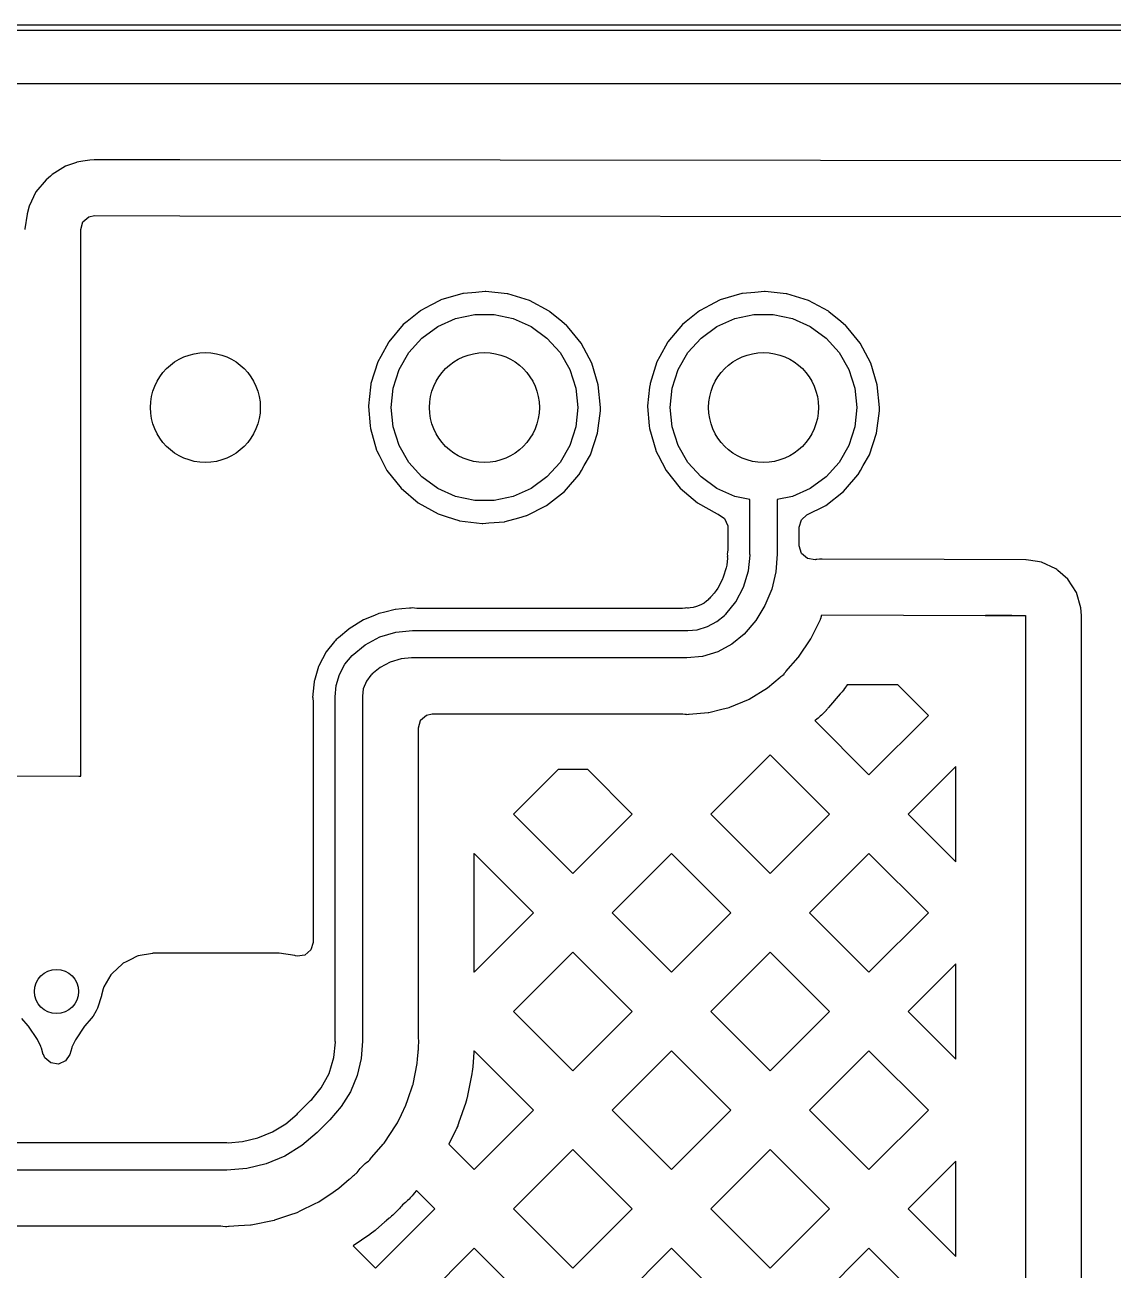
# Model space of a CAD drawing. Extents: x 54.1 to 108.3, y -71.1 to -40.8.
# Drawn here: x 76.29 to 86.2, y -52.18 to -40.84 of the extents above; entities that cross this region are included whole.
import ezdxf

# ---------------------------------------------------------------- set-up
doc = ezdxf.new("R2010")
doc.units = 0
doc.layers.add('BLACK', color=7, linetype='CONTINUOUS')

msp = doc.modelspace()

# ---------------------------------------------------------------- linework, layer by layer
at = {"layer": 'BLACK', "linetype": 'CONTINUOUS'}
for p, q in [((54.09, -40.845), (108.29, -40.845)), ((108.265, -40.895), (54.115, -40.895)), ((58.2509, -41.378), (104.537, -41.378)), ((76.6626, -42.1294), (76.541, -42.2076)), ((76.6701, -42.1269), (76.6626, -42.1294)), ((76.7627, -42.0961), (76.6701, -42.1269)), ((76.6701, -42.1269), (76.6701, -42.1269)), ((76.7659, -42.0951), (76.7627, -42.0961)), ((76.7627, -42.0961), (76.7627, -42.0961)), ((76.8184, -42.0837), (76.7659, -42.0951)), ((76.8839, -42.0767), (76.8184, -42.0837)), ((76.9232, -42.0725), (76.8839, -42.0767)), ((76.9266, -42.0721), (76.9232, -42.0725)), ((76.9232, -42.0725), (76.9232, -42.0725)), ((76.93, -42.0721), (76.9266, -42.0721)), ((77.7027, -42.0729), (76.93, -42.0721)), ((76.93, -42.0721), (76.93, -42.0721)), ((87.2746, -42.0819), (77.7027, -42.0729)), ((76.4873, -42.2541), (76.3926, -42.3634)), ((76.5251, -42.2213), (76.4873, -42.2541)), ((76.5376, -42.2105), (76.5251, -42.2213)), ((76.541, -42.2076), (76.5376, -42.2105)), ((76.5376, -42.2105), (76.5376, -42.2105)), ((76.3926, -42.3634), (76.3326, -42.4949)), ((76.3119, -42.5675), (76.2926, -42.7017)), ((76.3126, -42.563), (76.3119, -42.5674)), ((76.3119, -42.5674), (76.3119, -42.5675)), ((76.3326, -42.4949), (76.3126, -42.563)), ((76.82, -42.638), (76.8737, -42.5915)), ((76.8737, -42.5915), (76.9261, -42.5801)), ((76.9261, -42.5801), (77.7022, -42.5809)), ((77.7022, -42.5809), (87.2741, -42.5899)), ((76.2926, -42.7017), (76.292, -42.7061)), ((76.2926, -42.7017), (76.2926, -42.7017)), ((76.8, -42.7061), (76.82, -42.638)), ((76.8, -47.68), (76.8, -42.7061)), ((80.3953, -43.2786), (80.2831, -43.2889)), ((80.4821, -43.2707), (80.3953, -43.2786)), ((80.4882, -43.2714), (80.4821, -43.2707)), ((80.6809, -43.2916), (80.4882, -43.2714)), ((80.4882, -43.2714), (80.4882, -43.2714)), ((82.9353, -43.2786), (82.8231, -43.2889)), ((83.0221, -43.2707), (82.9353, -43.2786)), ((83.0282, -43.2714), (83.0221, -43.2707)), ((83.2209, -43.2916), (83.0282, -43.2714)), ((83.0282, -43.2714), (83.0282, -43.2714)), ((80.0738, -43.3504), (79.988, -43.3953)), ((80.0793, -43.3476), (80.0738, -43.3504)), ((80.2769, -43.2894), (80.0793, -43.3476)), ((80.2831, -43.2889), (80.2769, -43.2894)), ((80.2831, -43.2889), (80.2831, -43.2889)), ((80.687, -43.2923), (80.6809, -43.2916)), ((80.6809, -43.2916), (80.6809, -43.2916)), ((80.8838, -43.3532), (80.687, -43.2923)), ((81.065, -43.4512), (80.8838, -43.3532)), ((82.6138, -43.3504), (82.528, -43.3953)), ((82.6193, -43.3476), (82.6138, -43.3504)), ((82.8169, -43.2894), (82.6193, -43.3476)), ((82.8231, -43.2889), (82.8169, -43.2894)), ((82.8231, -43.2889), (82.8231, -43.2889)), ((83.227, -43.2923), (83.2209, -43.2916)), ((83.2209, -43.2916), (83.2209, -43.2916)), ((83.4238, -43.3532), (83.227, -43.2923)), ((83.605, -43.4512), (83.4238, -43.3532)), ((79.8919, -43.4469), (79.77, -43.5449)), ((79.8967, -43.443), (79.8919, -43.4469)), ((79.8919, -43.4469), (79.8919, -43.4469)), ((79.988, -43.3953), (79.8967, -43.443)), ((80.2121, -43.5179), (80.3859, -43.481)), ((80.3859, -43.481), (80.5636, -43.481)), ((80.5636, -43.481), (80.7374, -43.5179)), ((81.0697, -43.4551), (81.065, -43.4512)), ((81.1783, -43.5449), (81.0697, -43.4551)), ((81.0697, -43.4551), (81.0697, -43.4551)), ((82.4319, -43.4469), (82.31, -43.5449)), ((82.4367, -43.443), (82.4319, -43.4469)), ((82.4319, -43.4469), (82.4319, -43.4469)), ((82.528, -43.3953), (82.4367, -43.443)), ((82.7521, -43.5179), (82.9259, -43.481)), ((82.9259, -43.481), (83.1036, -43.481)), ((83.1036, -43.481), (83.2774, -43.5179)), ((83.6097, -43.4551), (83.605, -43.4512)), ((83.7183, -43.5449), (83.6097, -43.4551)), ((83.6097, -43.4551), (83.6097, -43.4551)), ((79.7362, -43.5721), (79.6037, -43.7299)), ((79.77, -43.5449), (79.7362, -43.5721)), ((79.906, -43.6946), (80.0497, -43.5902)), ((80.0497, -43.5902), (80.2121, -43.5179)), ((80.7374, -43.5179), (80.8997, -43.5902)), ((80.8997, -43.5902), (81.0435, -43.6946)), ((81.2237, -43.5825), (81.1783, -43.5449)), ((81.2276, -43.5873), (81.2237, -43.5825)), ((81.245, -43.6085), (81.2276, -43.5873)), ((81.2276, -43.5873), (81.2276, -43.5873)), ((81.3539, -43.7421), (81.245, -43.6085)), ((82.2762, -43.5721), (82.1437, -43.7299)), ((82.31, -43.5449), (82.2762, -43.5721)), ((82.446, -43.6946), (82.5897, -43.5902)), ((82.5897, -43.5902), (82.7521, -43.5179)), ((83.2774, -43.5179), (83.4397, -43.5902)), ((83.4397, -43.5902), (83.5835, -43.6946)), ((83.7637, -43.5825), (83.7183, -43.5449)), ((83.7676, -43.5873), (83.7637, -43.5825)), ((83.785, -43.6085), (83.7676, -43.5873)), ((83.7676, -43.5873), (83.7676, -43.5873)), ((83.8939, -43.7421), (83.785, -43.6085)), ((79.6037, -43.7299), (79.6008, -43.7353)), ((79.7871, -43.8267), (79.906, -43.6946)), ((81.0435, -43.6946), (81.1624, -43.8267)), ((82.1437, -43.7299), (82.1408, -43.7353)), ((82.3271, -43.8267), (82.446, -43.6946)), ((83.5835, -43.6946), (83.7024, -43.8267)), ((79.6008, -43.7353), (79.5308, -43.8626)), ((79.6008, -43.7353), (79.6008, -43.7353)), ((79.6982, -43.9806), (79.7871, -43.8267)), ((81.1624, -43.8267), (81.2512, -43.9806)), ((81.4507, -43.924), (81.3539, -43.7421)), ((82.1408, -43.7353), (82.0708, -43.8626)), ((82.1408, -43.7353), (82.1408, -43.7353)), ((82.2382, -43.9806), (82.3271, -43.8267)), ((83.7024, -43.8267), (83.7912, -43.9806)), ((83.9907, -43.924), (83.8939, -43.7421)), ((79.5045, -43.9105), (79.4422, -44.1068)), ((79.5308, -43.8626), (79.5045, -43.9105)), ((81.5102, -44.1213), (81.4507, -43.924)), ((82.0445, -43.9105), (81.9822, -44.1068)), ((82.0708, -43.8626), (82.0445, -43.9105)), ((84.0502, -44.1213), (83.9907, -43.924)), ((79.6433, -44.1496), (79.6982, -43.9806)), ((81.2512, -43.9806), (81.3061, -44.1496)), ((82.1833, -44.1496), (82.2382, -43.9806)), ((83.7912, -43.9806), (83.8461, -44.1496)), ((79.4382, -44.1424), (79.4192, -44.3116)), ((79.4415, -44.113), (79.4382, -44.1424)), ((79.4422, -44.1068), (79.4415, -44.1129)), ((79.4415, -44.1129), (79.4415, -44.113)), ((79.6247, -44.3263), (79.6433, -44.1496)), ((81.3061, -44.1496), (81.3247, -44.3263)), ((81.5303, -44.3263), (81.5102, -44.1213)), ((81.9782, -44.1424), (81.9592, -44.3116)), ((81.9815, -44.113), (81.9782, -44.1424)), ((81.9822, -44.1068), (81.9815, -44.1129)), ((81.9815, -44.1129), (81.9815, -44.113)), ((82.1647, -44.3263), (82.1833, -44.1496)), ((83.8461, -44.1496), (83.8647, -44.3263)), ((84.0703, -44.3263), (84.0502, -44.1213)), ((79.4192, -44.3116), (79.4198, -44.3177)), ((79.4198, -44.3177), (79.4346, -44.4941)), ((79.6433, -44.503), (79.6247, -44.3263)), ((81.3247, -44.3263), (81.3061, -44.503)), ((81.5041, -44.5602), (81.5299, -44.3558)), ((81.5299, -44.3558), (81.5303, -44.3263)), ((81.9592, -44.3116), (81.9598, -44.3177)), ((81.9598, -44.3177), (81.9746, -44.4941)), ((82.1833, -44.503), (82.1647, -44.3263)), ((83.8647, -44.3263), (83.8461, -44.503)), ((84.0441, -44.5602), (84.0699, -44.3558)), ((84.0699, -44.3558), (84.0703, -44.3263)), ((79.4346, -44.4941), (79.4365, -44.5169)), ((79.4365, -44.5169), (79.4933, -44.7149)), ((79.6982, -44.672), (79.6433, -44.503)), ((81.3061, -44.503), (81.2512, -44.672)), ((81.9746, -44.4941), (81.9765, -44.5169)), ((81.9765, -44.5169), (82.0333, -44.7149)), ((82.2382, -44.672), (82.1833, -44.503)), ((83.8461, -44.503), (83.7912, -44.672)), ((81.439, -44.7556), (81.5041, -44.5602)), ((83.979, -44.7556), (84.0441, -44.5602)), ((79.4933, -44.7149), (79.4961, -44.7204)), ((79.4961, -44.7204), (79.4961, -44.7204)), ((79.4961, -44.7204), (79.517, -44.761)), ((79.7871, -44.8259), (79.6982, -44.672)), ((81.2512, -44.672), (81.1624, -44.8259)), ((82.0333, -44.7149), (82.0361, -44.7204)), ((82.0361, -44.7204), (82.0361, -44.7204)), ((82.0361, -44.7204), (82.057, -44.761)), ((82.3271, -44.8259), (82.2382, -44.672)), ((83.7912, -44.672), (83.7024, -44.8259)), ((79.517, -44.761), (79.5874, -44.8981)), ((79.906, -44.958), (79.7871, -44.8259)), ((81.1624, -44.8259), (81.0435, -44.958)), ((81.3581, -44.8981), (81.3823, -44.8555)), ((81.3823, -44.8555), (81.439, -44.7556)), ((82.057, -44.761), (82.1274, -44.8981)), ((82.446, -44.958), (82.3271, -44.8259)), ((83.7024, -44.8259), (83.5835, -44.958)), ((83.8981, -44.8981), (83.9223, -44.8555)), ((83.9223, -44.8555), (83.979, -44.7556)), ((79.5874, -44.8981), (79.7154, -45.0596)), ((80.0497, -45.0624), (79.906, -44.958)), ((81.0435, -44.958), (80.8997, -45.0624)), ((81.2222, -45.0681), (81.3333, -44.9394)), ((81.3333, -44.9394), (81.3373, -44.9348)), ((81.3333, -44.9394), (81.3333, -44.9394)), ((81.3373, -44.9348), (81.3581, -44.8981)), ((82.1274, -44.8981), (82.2554, -45.0596)), ((82.5897, -45.0624), (82.446, -44.958)), ((83.5835, -44.958), (83.4397, -45.0624)), ((83.7622, -45.0681), (83.8733, -44.9394)), ((83.8733, -44.9394), (83.8773, -44.9348)), ((83.8733, -44.9394), (83.8733, -44.9394)), ((83.8773, -44.9348), (83.8981, -44.8981)), ((79.7154, -45.0596), (79.8723, -45.1931)), ((80.2121, -45.1347), (80.0497, -45.0624)), ((80.8997, -45.0624), (80.7374, -45.1347)), ((81.0403, -45.2176), (81.2027, -45.0907)), ((81.2027, -45.0907), (81.2222, -45.0681)), ((82.2554, -45.0596), (82.4123, -45.1931)), ((82.7521, -45.1347), (82.5897, -45.0624)), ((83.4397, -45.0624), (83.2774, -45.1347)), ((83.5803, -45.2176), (83.7427, -45.0907)), ((83.7427, -45.0907), (83.7622, -45.0681)), ((79.8723, -45.1931), (80.0521, -45.2936)), ((80.3859, -45.1716), (80.2121, -45.1347)), ((80.5636, -45.1716), (80.3859, -45.1716)), ((80.7374, -45.1347), (80.5636, -45.1716)), ((82.4123, -45.1931), (82.5921, -45.2936)), ((82.8897, -45.164), (82.7521, -45.1347)), ((82.8897, -45.6609), (82.8897, -45.164)), ((83.2774, -45.1347), (83.1397, -45.164)), ((83.1397, -45.164), (83.1397, -45.6609)), ((80.0521, -45.2936), (80.136, -45.3209)), ((80.7878, -45.3296), (80.8564, -45.3104)), ((80.8564, -45.3104), (80.8619, -45.3077)), ((80.8619, -45.3077), (81.0348, -45.2203)), ((80.8619, -45.3077), (80.8619, -45.3077)), ((81.0348, -45.2203), (81.0403, -45.2176)), ((82.5921, -45.2936), (82.598, -45.2955)), ((82.598, -45.2955), (82.6022, -45.2969)), ((82.6022, -45.2969), (82.6608, -45.3369)), ((83.3602, -45.3482), (83.4094, -45.3039)), ((83.4094, -45.3039), (83.5748, -45.2203)), ((83.5748, -45.2203), (83.5803, -45.2176)), ((83.5748, -45.2203), (83.5748, -45.2203)), ((80.136, -45.3209), (80.2422, -45.3554)), ((80.2422, -45.3554), (80.2422, -45.3554)), ((80.2422, -45.3554), (80.2481, -45.3573)), ((80.2481, -45.3573), (80.4526, -45.3817)), ((80.4526, -45.3817), (80.4588, -45.3812)), ((80.4588, -45.3812), (80.5157, -45.3768)), ((80.4588, -45.3812), (80.4588, -45.3812)), ((80.5157, -45.3768), (80.658, -45.3658)), ((80.658, -45.3658), (80.664, -45.3642)), ((80.664, -45.3642), (80.7878, -45.3296)), ((80.664, -45.3642), (80.664, -45.3642)), ((82.6608, -45.3369), (82.6884, -45.4023)), ((82.6884, -45.4023), (82.6892, -45.4167)), ((82.6892, -45.4167), (82.6892, -45.6214)), ((83.3402, -45.4164), (83.3602, -45.3482)), ((83.3402, -45.5863), (83.3402, -45.4164)), ((82.6873, -45.6433), (82.6842, -45.6609)), ((82.6892, -45.6214), (82.6873, -45.6433)), ((83.3605, -45.6548), (83.3402, -45.5863)), ((83.4143, -45.7011), (83.3605, -45.6548)), ((82.6793, -45.7614), (82.6745, -45.7856)), ((82.6857, -45.6964), (82.6793, -45.7614)), ((82.6842, -45.6609), (82.6861, -45.6718)), ((82.6861, -45.6828), (82.6852, -45.6828)), ((82.6852, -45.6828), (82.6857, -45.6964)), ((82.6861, -45.6718), (82.6861, -45.6828)), ((82.8785, -45.8136), (82.8925, -45.6712)), ((82.8925, -45.6712), (82.8897, -45.6609)), ((83.1397, -45.6609), (83.1271, -45.8218)), ((83.1397, -45.6609), (83.1397, -45.6609)), ((83.4846, -45.711), (83.4143, -45.7011)), ((83.4893, -45.7103), (83.4846, -45.711)), ((83.4953, -45.7088), (83.4893, -45.7103)), ((83.5014, -45.7085), (83.4953, -45.7088)), ((83.5241, -45.7074), (83.5014, -45.7085)), ((83.5014, -45.7085), (83.5014, -45.7085)), ((83.5481, -45.7062), (83.5241, -45.7074)), ((83.5498, -45.7062), (83.5481, -45.7062)), ((84.6582, -45.7097), (83.5498, -45.7062)), ((83.5498, -45.7062), (83.5498, -45.7062)), ((85.4016, -45.712), (84.6582, -45.7097)), ((85.406, -45.7127), (85.4016, -45.712)), ((85.5076, -45.7276), (85.406, -45.7127)), ((85.406, -45.7127), (85.406, -45.7127)), ((85.5446, -45.733), (85.5076, -45.7276)), ((85.676, -45.7935), (85.5446, -45.733)), ((82.6488, -45.8703), (82.6394, -45.8932)), ((82.6745, -45.7856), (82.6488, -45.8703)), ((82.8339, -45.9604), (82.8785, -45.8136)), ((83.1271, -45.8218), (83.0894, -45.9788)), ((85.6828, -45.7994), (85.676, -45.7935)), ((85.6937, -45.809), (85.6828, -45.7994)), ((85.6828, -45.7994), (85.6828, -45.7994)), ((85.785, -45.8885), (85.6937, -45.809)), ((82.5839, -45.9918), (82.5651, -46.0146)), ((82.5976, -45.9713), (82.5839, -45.9918)), ((82.6394, -45.8932), (82.5976, -45.9713)), ((82.7616, -46.0957), (82.8339, -45.9604)), ((83.0894, -45.9788), (83.0276, -46.128)), ((85.8627, -46.0104), (85.785, -45.8885)), ((82.4731, -46.1057), (82.4446, -46.1221)), ((82.4944, -46.0894), (82.4731, -46.1057)), ((82.5068, -46.0785), (82.4944, -46.0894)), ((82.51, -46.0753), (82.5068, -46.0785)), ((82.5163, -46.0663), (82.51, -46.0753)), ((82.5253, -46.06), (82.5163, -46.0663)), ((82.5331, -46.0522), (82.5253, -46.06)), ((82.5424, -46.0423), (82.5325, -46.0515)), ((82.5325, -46.0515), (82.5331, -46.0522)), ((82.5651, -46.0146), (82.5424, -46.0423)), ((82.6708, -46.2063), (82.7616, -46.0957)), ((85.9031, -46.1493), (85.8627, -46.0104)), ((79.4727, -46.2178), (79.3749, -46.2583)), ((79.5125, -46.2014), (79.4727, -46.2178)), ((79.5171, -46.1995), (79.5125, -46.2014)), ((79.5125, -46.2014), (79.5125, -46.2014)), ((79.5684, -46.1871), (79.5171, -46.1995)), ((79.6618, -46.1647), (79.5684, -46.1871)), ((79.6666, -46.1635), (79.6618, -46.1647)), ((79.6618, -46.1647), (79.6618, -46.1647)), ((79.7222, -46.1592), (79.6666, -46.1635)), ((79.7935, -46.1536), (79.7222, -46.1592)), ((79.8055, -46.152), (79.7935, -46.1536)), ((79.8091, -46.1514), (79.8055, -46.152)), ((79.82, -46.1495), (79.8091, -46.1514)), ((79.8376, -46.1526), (79.82, -46.1495)), ((79.8595, -46.1545), (79.8376, -46.1526)), ((82.2759, -46.1545), (79.8595, -46.1545)), ((82.2978, -46.1526), (82.2759, -46.1545)), ((82.3046, -46.1514), (82.2978, -46.1526)), ((82.3154, -46.1495), (82.3046, -46.1514)), ((82.3046, -46.1514), (82.3046, -46.1514)), ((82.3263, -46.1514), (82.3154, -46.1495)), ((82.3308, -46.1514), (82.3263, -46.1514)), ((82.3472, -46.1503), (82.3308, -46.1514)), ((82.3738, -46.1468), (82.3472, -46.1503)), ((82.4056, -46.1383), (82.3738, -46.1468)), ((82.4446, -46.1221), (82.4056, -46.1383)), ((82.5887, -46.2745), (82.6583, -46.2174)), ((82.6583, -46.2174), (82.6616, -46.2116)), ((82.6616, -46.2116), (82.6708, -46.2063)), ((83.0276, -46.128), (82.9432, -46.2656)), ((83.5361, -46.2451), (83.5466, -46.2142)), ((83.5466, -46.2142), (85.033, -46.2189)), ((85.033, -46.2189), (85.2744, -46.2196)), ((85.2744, -46.2196), (85.0344, -46.2189)), ((85.0344, -46.2189), (85.4, -46.22)), ((85.2744, -46.2196), (85.2744, -46.2196)), ((85.4, -46.22), (85.4, -62.4)), ((85.908, -46.22), (85.9031, -46.1493)), ((85.908, -62.4), (85.908, -46.22)), ((79.2438, -46.3387), (79.24, -46.3419)), ((79.3749, -46.2583), (79.2438, -46.3387)), ((82.4114, -46.3479), (82.5037, -46.3199)), ((82.5037, -46.3199), (82.5887, -46.2745)), ((82.9432, -46.2656), (82.8384, -46.3884)), ((83.4875, -46.3452), (83.5324, -46.2542)), ((83.5324, -46.2542), (83.5343, -46.2505)), ((83.5324, -46.2542), (83.5324, -46.2542)), ((83.5343, -46.2505), (83.5361, -46.2451)), ((79.1171, -46.4491), (79.1112, -46.4567)), ((79.119, -46.4462), (79.1171, -46.4491)), ((79.1254, -46.4372), (79.119, -46.4462)), ((79.119, -46.4462), (79.119, -46.4462)), ((79.1344, -46.4309), (79.1254, -46.4372)), ((79.1375, -46.4287), (79.1344, -46.4309)), ((79.1344, -46.4309), (79.1344, -46.4309)), ((79.147, -46.4213), (79.1375, -46.4287)), ((79.24, -46.3419), (79.147, -46.4213)), ((79.24, -46.3419), (79.24, -46.3419)), ((79.3884, -46.4859), (79.5227, -46.4141)), ((79.5227, -46.4141), (79.6684, -46.3699)), ((79.6684, -46.3699), (79.82, -46.355)), ((79.82, -46.355), (79.82, -46.355)), ((79.82, -46.355), (82.3154, -46.355)), ((82.3154, -46.355), (82.3252, -46.3564)), ((82.3252, -46.3564), (82.4114, -46.3479)), ((82.8384, -46.3884), (82.7263, -46.4804)), ((82.8384, -46.3884), (82.8384, -46.3884)), ((83.3332, -46.5988), (83.4451, -46.4312)), ((83.4451, -46.4312), (83.4875, -46.3452)), ((79.0349, -46.5497), (78.967, -46.6769)), ((79.1112, -46.4567), (79.0349, -46.5497)), ((79.2707, -46.5825), (79.3884, -46.4859)), ((82.5985, -46.5487), (82.4597, -46.5908)), ((82.7263, -46.4804), (82.5985, -46.5487)), ((78.967, -46.6769), (78.9652, -46.6828)), ((79.1555, -46.755), (79.2046, -46.6631)), ((79.2046, -46.6631), (79.2707, -46.5825)), ((79.2707, -46.5825), (79.2707, -46.5825)), ((79.6174, -46.6427), (79.5259, -46.6917)), ((79.7167, -46.6126), (79.6174, -46.6427)), ((79.8095, -46.6035), (79.7167, -46.6126)), ((79.82, -46.605), (79.8095, -46.6035)), ((82.3154, -46.605), (79.82, -46.605)), ((82.4597, -46.5908), (82.3154, -46.605)), ((83.2187, -46.7293), (83.3304, -46.6019)), ((83.3304, -46.6019), (83.3332, -46.5988)), ((83.3304, -46.6019), (83.3304, -46.6019)), ((78.9652, -46.6828), (78.9269, -46.809)), ((79.1252, -46.8547), (79.1555, -46.755)), ((79.442, -46.7625), (79.4006, -46.8164)), ((79.4475, -46.7593), (79.442, -46.7625)), ((79.4486, -46.7574), (79.4475, -46.7593)), ((79.4511, -46.7531), (79.4486, -46.7574)), ((79.5259, -46.6917), (79.4511, -46.7531)), ((83.0513, -46.8783), (83.167, -46.7794)), ((83.167, -46.7794), (83.1732, -46.7745)), ((83.1732, -46.7745), (83.1917, -46.7606)), ((83.1917, -46.7606), (83.2012, -46.7512)), ((83.2012, -46.7512), (83.2038, -46.748)), ((83.2038, -46.748), (83.2143, -46.7346)), ((83.2038, -46.748), (83.2038, -46.748)), ((83.2143, -46.7346), (83.2187, -46.7293)), ((78.9245, -46.8211), (78.9133, -46.9346)), ((78.9251, -46.8149), (78.9245, -46.8211)), ((78.9269, -46.809), (78.9251, -46.8149)), ((78.9269, -46.809), (78.9269, -46.809)), ((79.115, -46.9584), (79.1252, -46.8547)), ((79.3722, -46.8849), (79.3634, -46.9523)), ((79.4006, -46.8164), (79.3722, -46.8849)), ((82.8838, -46.9809), (83.0513, -46.8783)), ((83.7394, -46.9001), (83.7294, -46.9132)), ((83.7419, -46.8968), (83.7394, -46.9001)), ((83.7515, -46.8833), (83.7419, -46.8968)), ((83.7539, -46.8799), (83.7515, -46.8833)), ((83.7746, -46.8489), (83.7539, -46.8799)), ((84.2374, -46.8504), (83.7746, -46.8489)), ((84.5147, -47.1276), (84.2374, -46.8504)), ((78.912, -46.9441), (78.9095, -46.9584)), ((78.9095, -46.9584), (78.9114, -46.9693)), ((78.9114, -46.9693), (78.9114, -46.9693)), ((78.9114, -46.9693), (78.9126, -46.976)), ((78.9133, -46.9346), (78.912, -46.9441)), ((78.9126, -46.976), (78.9145, -46.9979)), ((78.9145, -46.9979), (78.9145, -49.194)), ((79.115, -50.0923), (79.115, -46.9584)), ((79.3634, -46.9523), (79.365, -46.9584)), ((79.365, -46.9584), (79.365, -50.0923)), ((82.7069, -47.0542), (82.8792, -46.9828)), ((82.8792, -46.9828), (82.8838, -46.9809)), ((82.8792, -46.9828), (82.8792, -46.9828)), ((83.7136, -46.9324), (83.606, -47.055)), ((83.7163, -46.9293), (83.7136, -46.9324)), ((83.7268, -46.9164), (83.7163, -46.9293)), ((83.7294, -46.9132), (83.7268, -46.9164)), ((79.8935, -47.1714), (79.9472, -47.1249)), ((79.9472, -47.1249), (79.9995, -47.1135)), ((79.9995, -47.1135), (82.2614, -47.1135)), ((82.2614, -47.1135), (82.2792, -47.1148)), ((82.2792, -47.1148), (82.298, -47.1174)), ((82.298, -47.1174), (82.298, -47.1174)), ((82.298, -47.1174), (82.3021, -47.118)), ((82.3021, -47.118), (82.3083, -47.1181)), ((82.3083, -47.1181), (82.3113, -47.1181)), ((82.3113, -47.1181), (82.3113, -47.1181)), ((82.3113, -47.1181), (82.3154, -47.1182)), ((82.3154, -47.1182), (82.3316, -47.1162)), ((82.3316, -47.1162), (82.3368, -47.1157)), ((82.3368, -47.1157), (82.5113, -47.1019)), ((82.5113, -47.1019), (82.5161, -47.1008)), ((82.5161, -47.1008), (82.6348, -47.0723)), ((82.5161, -47.1008), (82.5161, -47.1008)), ((82.6348, -47.0723), (82.7023, -47.0561)), ((82.7023, -47.0561), (82.7069, -47.0542)), ((83.5427, -47.125), (83.5305, -47.1362)), ((83.5457, -47.1221), (83.5427, -47.125)), ((83.5553, -47.1128), (83.5457, -47.1221)), ((83.5582, -47.1098), (83.5553, -47.1128)), ((83.5697, -47.0978), (83.5582, -47.1098)), ((83.5724, -47.0948), (83.5697, -47.0978)), ((83.5834, -47.0825), (83.5724, -47.0948)), ((83.5861, -47.0794), (83.5834, -47.0825)), ((83.5968, -47.0667), (83.5861, -47.0794)), ((83.5994, -47.0635), (83.5968, -47.0667)), ((83.606, -47.055), (83.5994, -47.0635)), ((83.9744, -47.6679), (84.5147, -47.1276)), ((79.8735, -47.2395), (79.8922, -47.1757)), ((79.8735, -50.0463), (79.8735, -47.2395)), ((79.8922, -47.1757), (79.8935, -47.1714)), ((83.4866, -47.172), (83.4822, -47.1757)), ((83.4822, -47.1757), (83.9744, -47.6679)), ((83.4955, -47.1652), (83.4866, -47.172)), ((83.4987, -47.1627), (83.4955, -47.1652)), ((83.5117, -47.1523), (83.4987, -47.1627)), ((83.5149, -47.1497), (83.5117, -47.1523)), ((83.5274, -47.1389), (83.5149, -47.1497)), ((83.5305, -47.1362), (83.5274, -47.1389)), ((83.0764, -47.4854), (82.5362, -48.0257)), ((83.6166, -48.0257), (83.0764, -47.4854)), ((71.723, -47.6721), (76.7819, -47.68)), ((76.7819, -47.68), (76.7819, -47.68)), ((76.7819, -47.68), (76.8, -47.68)), ((81.1463, -47.6195), (80.7401, -48.0257)), ((81.4144, -47.6195), (81.1463, -47.6195)), ((81.8206, -48.0257), (81.4144, -47.6195)), ((84.766, -47.5919), (84.3322, -48.0257)), ((84.766, -48.4594), (84.766, -47.5919)), ((80.7401, -48.0257), (81.2804, -48.5659)), ((81.2804, -48.5659), (81.8206, -48.0257)), ((82.5362, -48.0257), (83.0764, -48.5659)), ((83.0764, -48.5659), (83.6166, -48.0257)), ((83.6166, -48.0257), (83.6166, -48.0257)), ((84.3322, -48.0257), (84.766, -48.4594)), ((80.3823, -48.3835), (80.3795, -48.3863)), ((80.3795, -48.3863), (80.3795, -49.4611)), ((80.9226, -48.9237), (80.3823, -48.3835)), ((82.1784, -48.3835), (81.6382, -48.9237)), ((82.7186, -48.9237), (82.1784, -48.3835)), ((83.9744, -48.3835), (83.4342, -48.9237)), ((84.5147, -48.9237), (83.9744, -48.3835)), ((80.3823, -49.4639), (80.9226, -48.9237)), ((81.6382, -48.9237), (82.1784, -49.4639)), ((82.1784, -49.4639), (82.7186, -48.9237)), ((82.7186, -48.9237), (82.7186, -48.9237)), ((83.4342, -48.9237), (83.9744, -49.4639)), ((83.9744, -49.4639), (84.5147, -48.9237)), ((78.8945, -49.2621), (78.8408, -49.3086)), ((78.9145, -49.194), (78.8945, -49.2621)), ((81.2804, -49.2815), (80.7401, -49.8217)), ((81.8206, -49.8217), (81.2804, -49.2815)), ((83.0764, -49.2815), (82.5362, -49.8217)), ((83.6166, -49.8217), (83.0764, -49.2815)), ((77.1794, -49.3896), (77.087, -49.476)), ((77.186, -49.3834), (77.1794, -49.3896)), ((77.1794, -49.3896), (77.1794, -49.3896)), ((77.2148, -49.3689), (77.186, -49.3834)), ((77.2505, -49.3509), (77.2148, -49.3689)), ((77.3151, -49.3184), (77.2505, -49.3509)), ((77.324, -49.3168), (77.3151, -49.3184)), ((77.4523, -49.2933), (77.324, -49.3168)), ((77.324, -49.3168), (77.324, -49.3168)), ((77.4574, -49.2924), (77.4523, -49.2933)), ((77.4523, -49.2933), (77.4523, -49.2933)), ((77.4624, -49.2923), (77.4574, -49.2924)), ((77.4761, -49.292), (77.4624, -49.2923)), ((77.4767, -49.292), (77.4761, -49.292)), ((77.4761, -49.292), (77.4761, -49.292)), ((78.6065, -49.292), (77.4767, -49.292)), ((78.7496, -49.3126), (78.6065, -49.292)), ((78.7563, -49.3156), (78.7496, -49.3126)), ((78.7706, -49.3187), (78.7563, -49.3156)), ((78.8408, -49.3086), (78.7706, -49.3187)), ((84.766, -49.3879), (84.3322, -49.8217)), ((84.766, -50.2555), (84.766, -49.3879)), ((77.0758, -49.4899), (77.0115, -49.5989)), ((77.0804, -49.4822), (77.0758, -49.4899)), ((77.0758, -49.4899), (77.0758, -49.4899)), ((77.087, -49.476), (77.0804, -49.4822)), ((77.087, -49.476), (77.087, -49.476)), ((80.3795, -49.4611), (80.3823, -49.4639)), ((77.0047, -49.6155), (76.9903, -49.6723)), ((77.0069, -49.6067), (77.0047, -49.6154)), ((77.0047, -49.6154), (77.0047, -49.6155)), ((77.0115, -49.5989), (77.0069, -49.6067)), ((77.0115, -49.5989), (77.0115, -49.5989)), ((76.988, -49.6804), (76.952, -49.7912)), ((76.9903, -49.6723), (76.988, -49.6804)), ((76.9413, -49.8153), (76.9124, -49.8652)), ((76.952, -49.7912), (76.9413, -49.8153)), ((80.7401, -49.8217), (81.2804, -50.3619)), ((81.2804, -50.3619), (81.8206, -49.8217)), ((82.5362, -49.8217), (83.0764, -50.3619)), ((83.0764, -50.3619), (83.6166, -49.8217)), ((83.6166, -49.8217), (83.6166, -49.8217)), ((84.3322, -49.8217), (84.766, -50.2555)), ((76.3228, -49.9529), (76.2631, -49.8865)), ((76.3258, -49.9563), (76.3228, -49.9529)), ((76.4063, -50.0764), (76.3258, -49.9563)), ((76.8342, -49.9563), (76.7516, -50.0808)), ((76.8373, -49.9528), (76.8342, -49.9563)), ((76.8969, -49.8865), (76.8373, -49.9528)), ((76.8373, -49.9528), (76.8373, -49.9528)), ((76.9124, -49.8652), (76.8969, -49.8865)), ((76.437, -50.1404), (76.4063, -50.0764)), ((79.8744, -50.0614), (79.8735, -50.0463)), ((79.8782, -50.0923), (79.8744, -50.0614)), ((76.4384, -50.1447), (76.437, -50.1404)), ((76.4422, -50.1569), (76.4384, -50.1447)), ((76.4384, -50.1447), (76.4384, -50.1447)), ((76.4596, -50.2122), (76.4422, -50.1569)), ((76.7192, -50.1516), (76.7011, -50.2122)), ((76.7205, -50.1471), (76.7192, -50.1516)), ((76.7192, -50.1516), (76.7192, -50.1516)), ((76.7429, -50.0994), (76.7205, -50.1471)), ((76.7496, -50.085), (76.7429, -50.0994)), ((76.7516, -50.0808), (76.7496, -50.085)), ((76.7496, -50.085), (76.7496, -50.085)), ((79.104, -50.2418), (79.1177, -50.1024)), ((79.1177, -50.1024), (79.115, -50.0923)), ((79.365, -50.0923), (79.3525, -50.2507)), ((79.365, -50.0923), (79.365, -50.0923)), ((79.866, -50.257), (79.8702, -50.1923)), ((79.8702, -50.1923), (79.8709, -50.1847)), ((79.8709, -50.1847), (79.8715, -50.18)), ((79.8715, -50.18), (79.8735, -50.1723)), ((79.8735, -50.1463), (79.8748, -50.1285)), ((79.8735, -50.1723), (79.8735, -50.1463)), ((79.8748, -50.1285), (79.8774, -50.1097)), ((79.8774, -50.1097), (79.878, -50.1057)), ((79.878, -50.1057), (79.8782, -50.0923)), ((80.3791, -50.1828), (80.3772, -50.2121)), ((80.3823, -50.1795), (80.3791, -50.1828)), ((80.9226, -50.7197), (80.3823, -50.1795)), ((82.1784, -50.1795), (81.6382, -50.7197)), ((82.7186, -50.7197), (82.1784, -50.1795)), ((83.9744, -50.1795), (83.4342, -50.7197)), ((84.5147, -50.7197), (83.9744, -50.1795)), ((76.4602, -50.2139), (76.4596, -50.2122)), ((76.474, -50.2438), (76.4602, -50.2139)), ((76.5275, -50.2905), (76.474, -50.2438)), ((76.5977, -50.3009), (76.5275, -50.2905)), ((76.6624, -50.2718), (76.5977, -50.3009)), ((76.7011, -50.2122), (76.6624, -50.2718)), ((79.0604, -50.3856), (79.104, -50.2418)), ((79.3525, -50.2507), (79.3154, -50.4052)), ((79.8256, -50.4828), (79.8629, -50.2953)), ((79.8629, -50.2953), (79.8637, -50.2913)), ((79.8629, -50.2953), (79.8629, -50.2953)), ((79.8637, -50.2913), (79.866, -50.257)), ((80.3744, -50.2368), (80.3686, -50.3244)), ((80.3765, -50.22), (80.3744, -50.2368)), ((80.3772, -50.2121), (80.3765, -50.22)), ((78.9895, -50.5181), (79.0604, -50.3856)), ((79.3154, -50.4052), (79.2546, -50.5521)), ((80.36, -50.39), (80.3211, -50.5856)), ((80.3607, -50.386), (80.36, -50.39)), ((80.3634, -50.3695), (80.3607, -50.386)), ((80.364, -50.3655), (80.3634, -50.3695)), ((80.3662, -50.3491), (80.364, -50.3655)), ((80.3667, -50.345), (80.3662, -50.3491)), ((80.3683, -50.3285), (80.3667, -50.345)), ((80.3686, -50.3244), (80.3683, -50.3285)), ((78.9039, -50.6225), (78.9895, -50.5181)), ((79.7781, -50.6243), (79.8235, -50.4908)), ((79.8235, -50.4908), (79.8248, -50.4869)), ((79.8235, -50.4908), (79.8235, -50.4908)), ((79.8248, -50.4869), (79.8256, -50.4828)), ((78.7757, -50.7476), (78.8916, -50.6316)), ((78.8916, -50.6316), (78.9039, -50.6225)), ((79.2546, -50.5521), (79.1716, -50.6876)), ((79.7607, -50.6757), (79.7781, -50.6243)), ((80.31, -50.6297), (80.3052, -50.6456)), ((80.3112, -50.6257), (80.31, -50.6297)), ((80.3154, -50.6098), (80.3112, -50.6257)), ((80.3164, -50.6058), (80.3154, -50.6098)), ((80.3202, -50.5896), (80.3164, -50.6058)), ((80.3211, -50.5856), (80.3202, -50.5896)), ((78.6684, -50.8429), (78.7715, -50.7549)), ((78.7715, -50.7549), (78.7757, -50.7476)), ((79.1716, -50.6876), (79.0684, -50.8084)), ((79.719, -50.7604), (79.7607, -50.6757)), ((80.304, -50.6495), (80.2399, -50.8383)), ((80.3052, -50.6456), (80.304, -50.6495)), ((80.3823, -51.26), (80.9226, -50.7197)), ((81.6382, -50.7197), (82.1784, -51.26)), ((82.1784, -51.26), (82.7186, -50.7197)), ((82.7186, -50.7197), (82.7186, -50.7197)), ((83.4342, -50.7197), (83.9744, -51.26)), ((83.9744, -51.26), (84.5147, -50.7197)), ((78.5458, -50.918), (78.6684, -50.8429)), ((79.0684, -50.8084), (78.9524, -50.9243)), ((79.0684, -50.8084), (79.0684, -50.8084)), ((79.5617, -51.0203), (79.6725, -50.8545)), ((79.6725, -50.8545), (79.6822, -50.835)), ((79.6822, -50.835), (79.719, -50.7604)), ((80.2311, -50.8616), (80.2248, -50.8768)), ((80.2326, -50.8578), (80.2311, -50.8616)), ((80.2385, -50.8422), (80.2326, -50.8578)), ((80.2399, -50.8383), (80.2385, -50.8422)), ((78.2733, -51.0065), (78.413, -50.973)), ((78.413, -50.973), (78.5458, -50.918)), ((78.9524, -50.9243), (78.8137, -51.0429)), ((80.2145, -50.8995), (80.1509, -51.0285)), ((80.2163, -50.8958), (80.2145, -50.8995)), ((80.2232, -50.8806), (80.2163, -50.8958)), ((80.2248, -50.8768), (80.2232, -50.8806)), ((68.796, -51.015), (78.13, -51.015)), ((78.13, -51.015), (78.1426, -51.0168)), ((78.1426, -51.0168), (78.2733, -51.0065)), ((78.8137, -51.0429), (78.658, -51.1382)), ((79.4491, -51.1488), (79.5545, -51.0285)), ((79.5545, -51.0285), (79.559, -51.0234)), ((79.559, -51.0234), (79.5617, -51.0203)), ((79.559, -51.0234), (79.559, -51.0234)), ((80.1509, -51.0285), (80.3823, -51.26)), ((81.2804, -51.0775), (80.7401, -51.6178)), ((81.8206, -51.6178), (81.2804, -51.0775)), ((83.0764, -51.0775), (82.5362, -51.6178)), ((83.6166, -51.6178), (83.0764, -51.0775)), ((78.4894, -51.2081), (78.312, -51.2507)), ((78.658, -51.1382), (78.4894, -51.2081)), ((79.3446, -51.2513), (79.3898, -51.2061)), ((79.3898, -51.2061), (79.4032, -51.1945)), ((79.4032, -51.1945), (79.4184, -51.1831)), ((79.4184, -51.1831), (79.4217, -51.1806)), ((79.4184, -51.1831), (79.4184, -51.1831)), ((79.4217, -51.1806), (79.4312, -51.1712)), ((79.4312, -51.1712), (79.4447, -51.1541)), ((79.4447, -51.1541), (79.4491, -51.1488)), ((84.766, -51.184), (84.3322, -51.6178)), ((84.766, -52.0515), (84.766, -51.184)), ((78.13, -51.265), (68.796, -51.265)), ((78.312, -51.2507), (78.13, -51.265)), ((79.2704, -51.3255), (79.2764, -51.3199)), ((79.2764, -51.3199), (79.2832, -51.3139)), ((79.2832, -51.3139), (79.2906, -51.3079)), ((79.2906, -51.3079), (79.3024, -51.299)), ((79.3024, -51.299), (79.3025, -51.299)), ((79.3025, -51.299), (79.3058, -51.2965)), ((79.3058, -51.2965), (79.3153, -51.2872)), ((79.3153, -51.2872), (79.3345, -51.2627)), ((79.3345, -51.2627), (79.3446, -51.2513)), ((79.0664, -51.4867), (79.1498, -51.4309)), ((79.1498, -51.4309), (79.2433, -51.3489)), ((79.2433, -51.3489), (79.2487, -51.3445)), ((79.2487, -51.3445), (79.2554, -51.3405)), ((79.2554, -51.3405), (79.2704, -51.3255)), ((78.9676, -51.5527), (78.9791, -51.545)), ((78.9791, -51.545), (79.0664, -51.4867)), ((79.7727, -51.545), (79.7605, -51.5562)), ((79.7757, -51.5421), (79.7727, -51.545)), ((79.7853, -51.5328), (79.7757, -51.5421)), ((79.7882, -51.5298), (79.7853, -51.5328)), ((79.7997, -51.5178), (79.7882, -51.5298)), ((79.8025, -51.5148), (79.7997, -51.5178)), ((79.8135, -51.5025), (79.8025, -51.5148)), ((79.8162, -51.4994), (79.8135, -51.5025)), ((79.8268, -51.4867), (79.8162, -51.4994)), ((79.8294, -51.4835), (79.8268, -51.4867)), ((79.8364, -51.4745), (79.8294, -51.4835)), ((79.8574, -51.4506), (79.8364, -51.4745)), ((80.0245, -51.6178), (79.8574, -51.4506)), ((78.7047, -51.6721), (78.7711, -51.6496)), ((78.7711, -51.6496), (78.8031, -51.6338)), ((78.8031, -51.6338), (78.9278, -51.5723)), ((78.9278, -51.5723), (78.9676, -51.5527)), ((79.4843, -52.158), (80.0245, -51.6178)), ((79.6568, -51.6609), (79.6446, -51.6721)), ((79.6598, -51.658), (79.6568, -51.6609)), ((79.6693, -51.6487), (79.6598, -51.658)), ((79.6722, -51.6458), (79.6693, -51.6487)), ((79.6837, -51.6338), (79.6722, -51.6458)), ((79.6865, -51.6307), (79.6837, -51.6338)), ((79.6975, -51.6185), (79.6865, -51.6307)), ((79.7002, -51.6153), (79.6975, -51.6185)), ((79.7109, -51.6026), (79.7002, -51.6153)), ((79.7135, -51.5994), (79.7109, -51.6026)), ((79.7186, -51.5929), (79.7135, -51.5994)), ((79.7289, -51.5826), (79.7186, -51.5929)), ((79.7417, -51.5723), (79.7289, -51.5826)), ((79.7449, -51.5697), (79.7417, -51.5723)), ((79.7574, -51.5589), (79.7449, -51.5697)), ((79.7605, -51.5562), (79.7574, -51.5589)), ((80.7401, -51.6178), (81.2804, -52.158)), ((81.2804, -52.158), (81.8206, -51.6178)), ((82.5362, -51.6178), (83.0764, -52.158)), ((83.0764, -52.158), (83.6166, -51.6178)), ((83.6166, -51.6178), (83.6166, -51.6178)), ((84.3322, -51.6178), (84.766, -52.0515)), ((68.8381, -51.7735), (78.076, -51.7735)), ((78.076, -51.7735), (78.0938, -51.7748)), ((78.0938, -51.7748), (78.1166, -51.778)), ((78.1166, -51.778), (78.1228, -51.7781)), ((78.1228, -51.7781), (78.1259, -51.7781)), ((78.1259, -51.7781), (78.1259, -51.7781)), ((78.1259, -51.7781), (78.13, -51.7782)), ((78.13, -51.7782), (78.1458, -51.7762)), ((78.1458, -51.7762), (78.1527, -51.7756)), ((78.1527, -51.7756), (78.2356, -51.7702)), ((78.2356, -51.7702), (78.3445, -51.763)), ((78.3445, -51.763), (78.3487, -51.7628)), ((78.3445, -51.763), (78.3445, -51.763)), ((78.3487, -51.7628), (78.3527, -51.762)), ((78.3527, -51.762), (78.5595, -51.7208)), ((78.3527, -51.762), (78.3527, -51.762)), ((78.5595, -51.7208), (78.5636, -51.72)), ((78.5595, -51.7208), (78.5595, -51.7208)), ((78.5636, -51.72), (78.5675, -51.7187)), ((78.5675, -51.7187), (78.7047, -51.6721)), ((78.5675, -51.7187), (78.5675, -51.7187)), ((79.5683, -51.7369), (79.4834, -51.8113)), ((79.5774, -51.7298), (79.5683, -51.7369)), ((79.5835, -51.7248), (79.5774, -51.7298)), ((79.6074, -51.7037), (79.5835, -51.7248)), ((79.6128, -51.6986), (79.6074, -51.7037)), ((79.6258, -51.6882), (79.6128, -51.6986)), ((79.629, -51.6856), (79.6258, -51.6882)), ((79.6415, -51.6749), (79.629, -51.6856)), ((79.6446, -51.6721), (79.6415, -51.6749)), ((79.4309, -51.8516), (79.2793, -51.953)), ((79.4343, -51.8493), (79.4309, -51.8516)), ((79.4478, -51.8396), (79.4343, -51.8493)), ((79.4511, -51.8371), (79.4478, -51.8396)), ((79.4642, -51.8271), (79.4511, -51.8371)), ((79.4674, -51.8246), (79.4642, -51.8271)), ((79.4803, -51.814), (79.4674, -51.8246)), ((79.4834, -51.8113), (79.4803, -51.814)), ((79.2793, -51.953), (79.4843, -52.158)), ((80.3823, -51.9756), (79.8421, -52.5158)), ((80.9226, -52.5158), (80.3823, -51.9756)), ((82.1784, -51.9756), (81.6382, -52.5158)), ((82.7186, -52.5158), (82.1784, -51.9756)), ((83.9744, -51.9756), (83.4342, -52.5158)), ((84.5147, -52.5158), (83.9744, -51.9756))]:
    msp.add_line(p, q, dxfattribs=at)
at = {"layer": 'BLACK'}
for centre, radius in [((77.9347, -44.3263), 0.5), ((77.9347, -44.3263), 0.5), ((80.4747, -44.3263), 0.5), ((80.4747, -44.3263), 0.5), ((83.0147, -44.3263), 0.5), ((83.0147, -44.3263), 0.5), ((76.58, -49.64), 0.2)]:
    msp.add_circle(centre, radius, dxfattribs=at)

doc.saveas('drawing.dxf')
